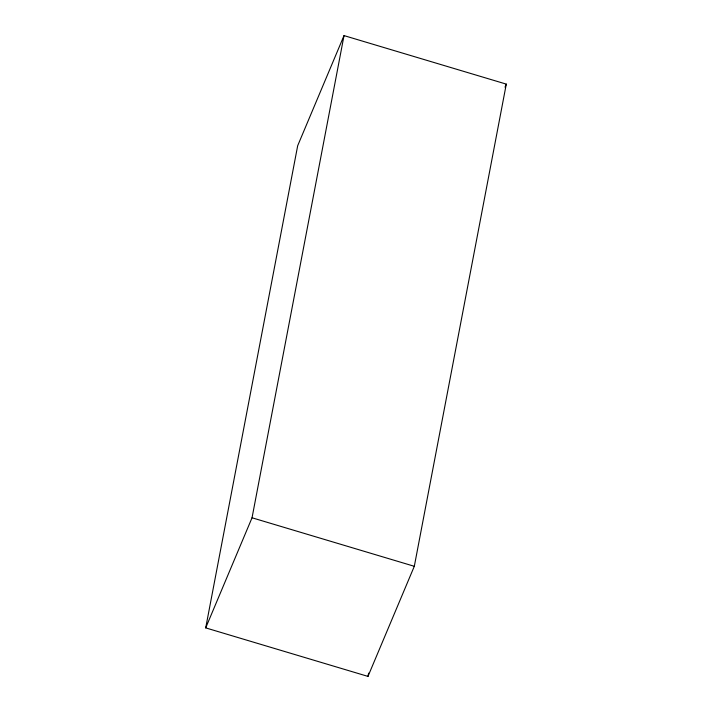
<?xml version="1.0" encoding="UTF-8"?>
<svg xmlns="http://www.w3.org/2000/svg" width="712" height="712" viewBox="0 0 712 712"><rect width="100%" height="100%" fill="white"/><g stroke="black" fill="none" stroke-linecap="round" stroke-linejoin="round"><path stroke-width="1.07" d="M205.706 627.886L297.687 145.702L344.021 35.6L506.294 84.114L414.313 566.298L367.979 676.4L205.706 627.886L252.039 517.784L344.021 35.6M367.979 676.4L368.602 673.125M505.004 87.175L506.294 84.114M252.039 517.784L414.313 566.298"/></g></svg>
